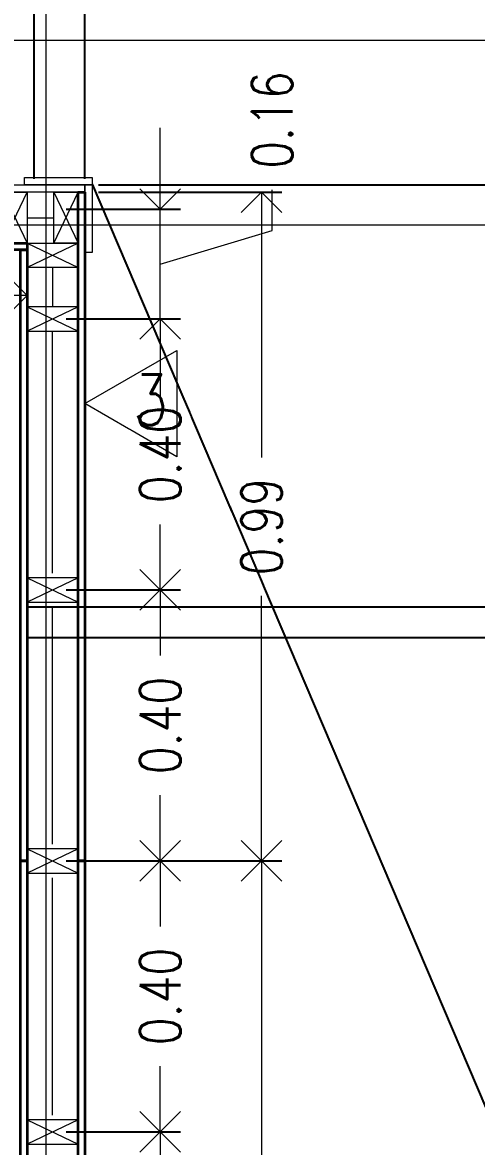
# Model space of a CAD drawing. Header units: metres. Extents: x -2 to 612, y -64 to 156.
# Drawn here: x 473.159 to 473.828, y 48.84 to 50.499 of the extents above; entities that cross this region are included whole.
import ezdxf

# ---------------------------------------------------------------- set-up
doc = ezdxf.new("R2010")
doc.units = ezdxf.units.M
doc.header["$LTSCALE"] = 5
doc.header["$MEASUREMENT"] = 0
doc.layers.get('0').update_dxf_attribs({"color": 30})
doc.layers.get('DEFPOINTS').update_dxf_attribs({"color": 210})
for name, color, linetype, lineweight in [('A-ANNO-DIMS', 3, 'Continuous', 18), ('A-ANNO-SYMB', 3, 'Continuous', 18), ('A-ANNO-TEXT', 3, 'Continuous', 18), ('A-DETL-MBND', 3, 'Continuous', 18), ('A-ELEV-IDEN', 3, 'Continuous', 18), ('A-ELEV-MBE2', 4, 'Continuous', 25), ('A-SECT-MCUT', 7, 'Continuous', 35), ('A-WALL-PATT', 8, 'Continuous', 18), ('A-WALL-STUD', 3, 'Continuous', 18)]:
    doc.layers.add(name, color=color, linetype=linetype, lineweight=lineweight)
doc.styles.add('E-ROMANS', font='romans.shx', dxfattribs={"width": 0.8})
doc.dimstyles.new('E-0050_ARW_12', dxfattribs={"dimscale": 0.001, "dimtxt": 60, "dimasz": 60, "dimexe": 30, "dimexo": 20, "dimgap": 30, "dimtad": 0, "dimzin": 0, "dimdsep": 46, "dimtxsty": 'E-ROMANS', "dimblk": 'OPEN90', "dimcen": 30, "dimclrd": 256, "dimclre": 256, "dimclrt": 256, "dimadec": 0, "dimazin": 0, "dimtfac": 1, "dimtmove": 1, "dimatfit": 3, "dimldrblk": 'OPEN90', "dimfxl": 1, "dimtfill": 1, "dimtolj": 1, "dimtzin": 0, "dimlwd": -1, "dimarcsym": 0})

# ---------------------------------------------------------------- blocks, each defined once
blk = doc.blocks.new('_Open90')
at = {"color": 0, "linetype": 'ByBlock', "lineweight": -2}
for p, q in [((-0.5, 0.5), (0, 0)), ((0, 0), (-1, 0)), ((0, 0), (-0.5, -0.5))]:
    blk.add_line(p, q, dxfattribs=at)
blk = doc.blocks.new('*D726')
at = {"layer": 'A-ANNO-DIMS', "lineweight": -2, "transparency": 16777216}
for p, q in [((473.2231, 48.8615), (473.3919, 48.8615)), ((473.2231, 48.4615), (473.3919, 48.4615))]:
    blk.add_line(p, q, dxfattribs=at)
at = {"layer": 'A-ANNO-DIMS', "transparency": 16777216}
for p, q in [((473.3619, 48.8015), (473.3619, 48.7647)), ((473.3619, 48.5215), (473.3619, 48.5584))]:
    blk.add_line(p, q, dxfattribs=at)
at = {"layer": 'DEFPOINTS', "color": 0, "transparency": 16777216}
for p in [(473.2031, 48.8615), (473.3619, 48.8615), (473.2031, 48.4615)]:
    blk.add_point(p, dxfattribs=at)
at = {"layer": 'A-ANNO-DIMS', "transparency": 16777216, "xscale": 0.06, "yscale": 0.06, "zscale": 0.06}
for p, rotation in [((473.3619, 48.8615), 90), ((473.3619, 48.4615), 270)]:
    blk.add_blockref('_Open90', p, dxfattribs=dict(at, rotation=rotation))
at = {"layer": 'A-ANNO-DIMS', "transparency": 16777216, "insert": (473.3619, 48.6615), "char_height": 0.06, "attachment_point": 5, "rotation": 90, "style": 'E-ROMANS', "bg_fill": 3, "box_fill_scale": 1.25, "bg_fill_color": 256, "bg_fill_true_color": 13158600, "bg_fill_transparency": 0}
blk.add_mtext('\\A1;0.40', dxfattribs=at)
blk = doc.blocks.new('*D727')
at = {"layer": 'A-ANNO-DIMS', "lineweight": -2, "transparency": 16777216}
for p, q in [((473.2231, 49.2615), (473.3919, 49.2615)), ((473.2231, 48.8615), (473.3919, 48.8615))]:
    blk.add_line(p, q, dxfattribs=at)
at = {"layer": 'A-ANNO-DIMS', "transparency": 16777216}
for p, q in [((473.3619, 49.2015), (473.3619, 49.1647)), ((473.3619, 48.9215), (473.3619, 48.9584))]:
    blk.add_line(p, q, dxfattribs=at)
at = {"layer": 'DEFPOINTS', "color": 0, "transparency": 16777216}
for p in [(473.2031, 49.2615), (473.3619, 49.2615), (473.2031, 48.8615)]:
    blk.add_point(p, dxfattribs=at)
at = {"layer": 'A-ANNO-DIMS', "transparency": 16777216, "xscale": 0.06, "yscale": 0.06, "zscale": 0.06}
for p, rotation in [((473.3619, 49.2615), 90), ((473.3619, 48.8615), 270)]:
    blk.add_blockref('_Open90', p, dxfattribs=dict(at, rotation=rotation))
at = {"layer": 'A-ANNO-DIMS', "transparency": 16777216, "insert": (473.3619, 49.0615), "char_height": 0.06, "attachment_point": 5, "rotation": 90, "style": 'E-ROMANS', "bg_fill": 3, "box_fill_scale": 1.25, "bg_fill_color": 256, "bg_fill_true_color": 13158600, "bg_fill_transparency": 0}
blk.add_mtext('\\A1;0.40', dxfattribs=at)
blk = doc.blocks.new('*D728')
at = {"layer": 'A-ANNO-DIMS', "lineweight": -2, "transparency": 16777216}
for p, q in [((473.2231, 49.6615), (473.3919, 49.6615)), ((473.2231, 49.2615), (473.3919, 49.2615))]:
    blk.add_line(p, q, dxfattribs=at)
at = {"layer": 'A-ANNO-DIMS', "transparency": 16777216}
for p, q in [((473.3619, 49.6015), (473.3619, 49.5647)), ((473.3619, 49.3215), (473.3619, 49.3584))]:
    blk.add_line(p, q, dxfattribs=at)
at = {"layer": 'DEFPOINTS', "color": 0, "transparency": 16777216}
for p in [(473.2031, 49.6615), (473.3619, 49.6615), (473.2031, 49.2615)]:
    blk.add_point(p, dxfattribs=at)
at = {"layer": 'A-ANNO-DIMS', "transparency": 16777216, "xscale": 0.06, "yscale": 0.06, "zscale": 0.06}
for p, rotation in [((473.3619, 49.6615), 90), ((473.3619, 49.2615), 270)]:
    blk.add_blockref('_Open90', p, dxfattribs=dict(at, rotation=rotation))
at = {"layer": 'A-ANNO-DIMS', "transparency": 16777216, "insert": (473.3619, 49.4615), "char_height": 0.06, "attachment_point": 5, "rotation": 90, "style": 'E-ROMANS', "bg_fill": 3, "box_fill_scale": 1.25, "bg_fill_color": 256, "bg_fill_true_color": 13158600, "bg_fill_transparency": 0}
blk.add_mtext('\\A1;0.40', dxfattribs=at)
blk = doc.blocks.new('*D729')
at = {"layer": 'A-ANNO-DIMS', "lineweight": -2, "transparency": 16777216}
for p, q in [((473.2231, 50.0615), (473.3919, 50.0615)), ((473.2231, 49.6615), (473.3919, 49.6615))]:
    blk.add_line(p, q, dxfattribs=at)
at = {"layer": 'A-ANNO-DIMS', "transparency": 16777216}
for p, q in [((473.3619, 50.0015), (473.3619, 49.9647)), ((473.3619, 49.7215), (473.3619, 49.7584))]:
    blk.add_line(p, q, dxfattribs=at)
at = {"layer": 'DEFPOINTS', "color": 0, "transparency": 16777216}
for p in [(473.2031, 50.0615), (473.3619, 50.0615), (473.2031, 49.6615)]:
    blk.add_point(p, dxfattribs=at)
at = {"layer": 'A-ANNO-DIMS', "transparency": 16777216, "xscale": 0.06, "yscale": 0.06, "zscale": 0.06}
for p, rotation in [((473.3619, 50.0615), 90), ((473.3619, 49.6615), 270)]:
    blk.add_blockref('_Open90', p, dxfattribs=dict(at, rotation=rotation))
at = {"layer": 'A-ANNO-DIMS', "transparency": 16777216, "insert": (473.3619, 49.8615), "char_height": 0.06, "attachment_point": 5, "rotation": 90, "style": 'E-ROMANS', "bg_fill": 3, "box_fill_scale": 1.25, "bg_fill_color": 256, "bg_fill_true_color": 13158600, "bg_fill_transparency": 0}
blk.add_mtext('\\A1;0.40', dxfattribs=at)
blk = doc.blocks.new('*D730')
at = {"layer": 'A-ANNO-DIMS', "transparency": 16777216}
for p, q in [((473.3619, 50.2835), (473.3619, 50.3435)), ((473.5269, 50.192), (473.5269, 50.252)), ((473.3619, 50.0615), (473.3619, 50.2235)), ((473.3619, 50.0615), (473.3619, 50.2235)), ((473.3619, 50.1425), (473.5269, 50.192)), ((473.3619, 50.0015), (473.3619, 49.9415))]:
    blk.add_line(p, q, dxfattribs=at)
at = {"layer": 'A-ANNO-DIMS', "lineweight": -2, "transparency": 16777216}
for p, q in [((473.2231, 50.2235), (473.3919, 50.2235)), ((473.2231, 50.0615), (473.3919, 50.0615))]:
    blk.add_line(p, q, dxfattribs=at)
at = {"layer": 'DEFPOINTS', "color": 0, "transparency": 16777216}
for p in [(473.2031, 50.2235), (473.3619, 50.2235), (473.2031, 50.0615)]:
    blk.add_point(p, dxfattribs=at)
at = {"layer": 'A-ANNO-DIMS', "transparency": 16777216, "xscale": 0.06, "yscale": 0.06, "zscale": 0.06}
for p, rotation in [((473.3619, 50.2235), 270), ((473.3619, 50.0615), 90)]:
    blk.add_blockref('_Open90', p, dxfattribs=dict(at, rotation=rotation))
at = {"layer": 'A-ANNO-DIMS', "transparency": 16777216, "insert": (473.5269, 50.3552), "char_height": 0.06, "attachment_point": 5, "rotation": 90, "style": 'E-ROMANS', "bg_fill": 3, "box_fill_scale": 1.25, "bg_fill_color": 256, "bg_fill_true_color": 13158600, "bg_fill_transparency": 0}
blk.add_mtext('\\A1;0.16', dxfattribs=at)
blk = doc.blocks.new('*D1298')
at = {"layer": 'A-ANNO-DIMS', "lineweight": -2, "transparency": 16777216}
for p, q in [((473.2706, 49.2615), (473.5414, 49.2615)), ((473.2706, 48.0615), (473.5414, 48.0615))]:
    blk.add_line(p, q, dxfattribs=at)
at = {"layer": 'A-ANNO-DIMS', "transparency": 16777216}
for p, q in [((473.5114, 49.2015), (473.5114, 48.7613)), ((473.5114, 48.1215), (473.5114, 48.5618))]:
    blk.add_line(p, q, dxfattribs=at)
at = {"layer": 'DEFPOINTS', "color": 0, "transparency": 16777216}
for p in [(473.2506, 49.2615), (473.5114, 49.2615), (473.2506, 48.0615)]:
    blk.add_point(p, dxfattribs=at)
at = {"layer": 'A-ANNO-DIMS', "transparency": 16777216, "xscale": 0.06, "yscale": 0.06, "zscale": 0.06}
for p, rotation in [((473.5114, 49.2615), 90), ((473.5114, 48.0615), 270)]:
    blk.add_blockref('_Open90', p, dxfattribs=dict(at, rotation=rotation))
at = {"layer": 'A-ANNO-DIMS', "transparency": 16777216, "insert": (473.5114, 48.6615), "char_height": 0.06, "attachment_point": 5, "rotation": 90, "style": 'E-ROMANS', "bg_fill": 3, "box_fill_scale": 1.25, "bg_fill_color": 256, "bg_fill_true_color": 13158600, "bg_fill_transparency": 0}
blk.add_mtext('\\A1;1.20', dxfattribs=at)
blk = doc.blocks.new('*D1299')
at = {"layer": 'A-ANNO-DIMS', "lineweight": -2, "transparency": 16777216}
for p, q in [((473.2706, 50.2485), (473.5414, 50.2485)), ((473.2706, 49.2615), (473.5414, 49.2615))]:
    blk.add_line(p, q, dxfattribs=at)
at = {"layer": 'A-ANNO-DIMS', "transparency": 16777216}
for p, q in [((473.5114, 50.1885), (473.5114, 49.857)), ((473.5114, 49.3215), (473.5114, 49.653))]:
    blk.add_line(p, q, dxfattribs=at)
at = {"layer": 'DEFPOINTS', "color": 0, "transparency": 16777216}
for p in [(473.2506, 50.2485), (473.5114, 50.2485), (473.2506, 49.2615)]:
    blk.add_point(p, dxfattribs=at)
at = {"layer": 'A-ANNO-DIMS', "transparency": 16777216, "xscale": 0.06, "yscale": 0.06, "zscale": 0.06}
for p, rotation in [((473.5114, 50.2485), 90), ((473.5114, 49.2615), 270)]:
    blk.add_blockref('_Open90', p, dxfattribs=dict(at, rotation=rotation))
at = {"layer": 'A-ANNO-DIMS', "transparency": 16777216, "insert": (473.5114, 49.755), "char_height": 0.06, "attachment_point": 5, "rotation": 90, "style": 'E-ROMANS', "bg_fill": 3, "box_fill_scale": 1.25, "bg_fill_color": 256, "bg_fill_true_color": 13158600, "bg_fill_transparency": 0}
blk.add_mtext('\\A1;0.99', dxfattribs=at)
blk = doc.blocks.new('*D751')
at = {"layer": 'A-ANNO-DIMS', "lineweight": -2, "transparency": 16777216}
for p, q in [((472.1926, 50.1314), (472.1926, 50.0662)), ((473.1655, 50.1314), (473.1655, 50.0662))]:
    blk.add_line(p, q, dxfattribs=at)
at = {"layer": 'A-ANNO-DIMS', "transparency": 16777216}
for p, q in [((472.2526, 50.0962), (472.5759, 50.0962)), ((473.1055, 50.0962), (472.7822, 50.0962))]:
    blk.add_line(p, q, dxfattribs=at)
at = {"layer": 'DEFPOINTS', "color": 0, "transparency": 16777216}
for p in [(472.1926, 50.1514), (473.1655, 50.1514), (473.1655, 50.0962)]:
    blk.add_point(p, dxfattribs=at)
at = {"layer": 'A-ANNO-DIMS', "transparency": 16777216, "xscale": 0.06, "yscale": 0.06, "zscale": 0.06, "rotation": 180}
blk.add_blockref('_Open90', (472.1926, 50.0962), dxfattribs=at)
at = {"layer": 'A-ANNO-DIMS', "transparency": 16777216, "xscale": 0.06, "yscale": 0.06, "zscale": 0.06}
blk.add_blockref('_Open90', (473.1655, 50.0962), dxfattribs=at)
at = {"layer": 'A-ANNO-DIMS', "transparency": 16777216, "insert": (472.6791, 50.0962), "char_height": 0.06, "attachment_point": 5, "style": 'E-ROMANS', "bg_fill": 3, "box_fill_scale": 1.25, "bg_fill_color": 256, "bg_fill_true_color": 13158600, "bg_fill_transparency": 0}
blk.add_mtext('\\A1;0.97', dxfattribs=at)
blk = doc.blocks.new('*D752')
at = {"layer": 'A-ANNO-DIMS', "lineweight": -2, "transparency": 16777216}
for p, q in [((472.1926, 50.2695), (472.1926, 51.1479)), ((473.2506, 50.2695), (473.2506, 51.1479))]:
    blk.add_line(p, q, dxfattribs=at)
at = {"layer": 'A-ANNO-DIMS', "transparency": 16777216}
for p, q in [((472.2526, 51.1179), (472.6219, 51.1179)), ((473.1906, 51.1179), (472.8213, 51.1179))]:
    blk.add_line(p, q, dxfattribs=at)
at = {"layer": 'DEFPOINTS', "color": 0, "transparency": 16777216}
for p in [(473.2506, 51.1179), (472.1926, 50.2495), (473.2506, 50.2495)]:
    blk.add_point(p, dxfattribs=at)
at = {"layer": 'A-ANNO-DIMS', "transparency": 16777216, "xscale": 0.06, "yscale": 0.06, "zscale": 0.06, "rotation": 180}
blk.add_blockref('_Open90', (472.1926, 51.1179), dxfattribs=at)
at = {"layer": 'A-ANNO-DIMS', "transparency": 16777216, "xscale": 0.06, "yscale": 0.06, "zscale": 0.06}
blk.add_blockref('_Open90', (473.2506, 51.1179), dxfattribs=at)
at = {"layer": 'A-ANNO-DIMS', "transparency": 16777216, "insert": (472.7216, 51.1179), "char_height": 0.06, "attachment_point": 5, "style": 'E-ROMANS', "bg_fill": 3, "box_fill_scale": 1.25, "bg_fill_color": 256, "bg_fill_true_color": 13158600, "bg_fill_transparency": 0}
blk.add_mtext('\\A1;1.06', dxfattribs=at)
blk = doc.blocks.new('*D1290')
at = {"layer": 'A-ANNO-DIMS', "lineweight": -2, "transparency": 16777216}
for p, q in [((473.2706, 50.2595), (473.9639, 50.2595)), ((473.2706, 43.2405), (473.9639, 43.2405))]:
    blk.add_line(p, q, dxfattribs=at)
at = {"layer": 'A-ANNO-DIMS', "transparency": 16777216}
for p, q in [((473.9339, 50.1995), (473.9339, 46.8532)), ((473.9339, 43.3005), (473.9339, 46.6469))]:
    blk.add_line(p, q, dxfattribs=at)
at = {"layer": 'DEFPOINTS', "color": 0, "transparency": 16777216}
for p in [(473.2506, 50.2595), (473.2506, 43.2405), (473.9339, 43.2405)]:
    blk.add_point(p, dxfattribs=at)
at = {"layer": 'A-ANNO-DIMS', "transparency": 16777216, "xscale": 0.06, "yscale": 0.06, "zscale": 0.06}
for p, rotation in [((473.9339, 50.2595), 90), ((473.9339, 43.2405), 270)]:
    blk.add_blockref('_Open90', p, dxfattribs=dict(at, rotation=rotation))
at = {"layer": 'A-ANNO-DIMS', "transparency": 16777216, "insert": (473.9339, 46.75), "char_height": 0.06, "attachment_point": 5, "rotation": 90, "style": 'E-ROMANS', "bg_fill": 3, "box_fill_scale": 1.25, "bg_fill_color": 256, "bg_fill_true_color": 13158600, "bg_fill_transparency": 0}
blk.add_mtext('\\A1;7.02', dxfattribs=at)
blk = doc.blocks.new('*D694')
at = {"layer": 'A-ANNO-DIMS', "lineweight": -2, "transparency": 16777216}
for p, q in [((472.7756, 50.231), (472.7756, 51.0123)), ((473.1756, 50.2685), (473.1756, 51.0123))]:
    blk.add_line(p, q, dxfattribs=at)
at = {"layer": 'A-ANNO-DIMS', "transparency": 16777216}
for p, q in [((472.8356, 50.9823), (472.8725, 50.9823)), ((473.1156, 50.9823), (473.0787, 50.9823))]:
    blk.add_line(p, q, dxfattribs=at)
at = {"layer": 'DEFPOINTS', "color": 0, "transparency": 16777216}
for p in [(473.1756, 50.9823), (473.1756, 50.2485), (472.7756, 50.211)]:
    blk.add_point(p, dxfattribs=at)
at = {"layer": 'A-ANNO-DIMS', "transparency": 16777216, "xscale": 0.06, "yscale": 0.06, "zscale": 0.06, "rotation": 180}
blk.add_blockref('_Open90', (472.7756, 50.9823), dxfattribs=at)
at = {"layer": 'A-ANNO-DIMS', "transparency": 16777216, "xscale": 0.06, "yscale": 0.06, "zscale": 0.06}
blk.add_blockref('_Open90', (473.1756, 50.9823), dxfattribs=at)
at = {"layer": 'A-ANNO-DIMS', "transparency": 16777216, "insert": (472.9756, 50.9823), "char_height": 0.06, "attachment_point": 5, "style": 'E-ROMANS', "bg_fill": 3, "box_fill_scale": 1.25, "bg_fill_color": 256, "bg_fill_true_color": 13158600, "bg_fill_transparency": 0}
blk.add_mtext('\\A1;0.40', dxfattribs=at)
blk = doc.blocks.new('*D896')
at = {"layer": 'A-ANNO-DIMS', "transparency": 16777216}
for p, q in [((473.3619, 50.2835), (473.3619, 50.3435)), ((473.5269, 50.192), (473.5269, 50.252)), ((473.3619, 50.0615), (473.3619, 50.2235)), ((473.3619, 50.0615), (473.3619, 50.2235)), ((473.3619, 50.1425), (473.5269, 50.192)), ((473.3619, 50.0015), (473.3619, 49.9415))]:
    blk.add_line(p, q, dxfattribs=at)
at = {"layer": 'A-ANNO-DIMS', "lineweight": -2, "transparency": 16777216}
for p, q in [((473.2231, 50.2235), (473.3919, 50.2235)), ((473.2231, 50.0615), (473.3919, 50.0615))]:
    blk.add_line(p, q, dxfattribs=at)
at = {"layer": 'DEFPOINTS', "color": 0, "transparency": 16777216}
for p in [(473.2031, 50.2235), (473.3619, 50.2235), (473.2031, 50.0615)]:
    blk.add_point(p, dxfattribs=at)
at = {"layer": 'A-ANNO-DIMS', "transparency": 16777216, "xscale": 0.06, "yscale": 0.06, "zscale": 0.06}
for p, rotation in [((473.3619, 50.2235), 270), ((473.3619, 50.0615), 90)]:
    blk.add_blockref('_Open90', p, dxfattribs=dict(at, rotation=rotation))
at = {"layer": 'A-ANNO-DIMS', "transparency": 16777216, "insert": (473.5269, 50.3552), "char_height": 0.06, "attachment_point": 5, "rotation": 90, "style": 'E-ROMANS', "bg_fill": 3, "box_fill_scale": 1.25, "bg_fill_color": 256, "bg_fill_true_color": 13158600, "bg_fill_transparency": 0}
blk.add_mtext('\\A1;0.16', dxfattribs=at)
blk = doc.blocks.new('*D1422')
at = {"layer": 'A-ANNO-DIMS', "lineweight": -2, "transparency": 16777216}
for p, q in [((473.2506, 50.2685), (473.2506, 51.1479)), ((476.2416, 50.4925), (476.2416, 51.1479))]:
    blk.add_line(p, q, dxfattribs=at)
at = {"layer": 'A-ANNO-DIMS', "transparency": 16777216}
for p, q in [((473.3106, 51.1179), (474.6441, 51.1179)), ((476.1816, 51.1179), (474.8481, 51.1179))]:
    blk.add_line(p, q, dxfattribs=at)
at = {"layer": 'DEFPOINTS', "color": 0, "transparency": 16777216}
for p in [(476.2416, 51.1179), (476.2416, 50.4725), (473.2506, 50.2485)]:
    blk.add_point(p, dxfattribs=at)
at = {"layer": 'A-ANNO-DIMS', "transparency": 16777216, "xscale": 0.06, "yscale": 0.06, "zscale": 0.06, "rotation": 180}
blk.add_blockref('_Open90', (473.2506, 51.1179), dxfattribs=at)
at = {"layer": 'A-ANNO-DIMS', "transparency": 16777216, "xscale": 0.06, "yscale": 0.06, "zscale": 0.06}
blk.add_blockref('_Open90', (476.2416, 51.1179), dxfattribs=at)
at = {"layer": 'A-ANNO-DIMS', "transparency": 16777216, "insert": (474.7461, 51.1179), "char_height": 0.06, "attachment_point": 5, "style": 'E-ROMANS', "bg_fill": 3, "box_fill_scale": 1.25, "bg_fill_color": 256, "bg_fill_true_color": 13158600, "bg_fill_transparency": 0}
blk.add_mtext('\\A1;2.99', dxfattribs=at)

msp = doc.modelspace()

# ---------------------------------------------------------------- linework, layer by layer
at = {"layer": 'A-ANNO-SYMB'}
msp.add_line((478.32254, 50.20004), (455.48822, 50.20004), dxfattribs=at)
at = {"layer": 'A-DETL-MBND'}
for points in [[(473.25061, 50.25954), (473.25061, 50.24854), (472.19262, 50.24854), (472.19262, 50.25954)], [(473.26161, 50.27054), (473.26161, 50.25954), (473.16161, 50.25954), (473.16161, 50.27054)], [(473.26161, 50.15954), (473.25061, 50.15954), (473.25061, 50.25954), (473.26161, 50.25954)]]:
    msp.add_lwpolyline(points, close=True, dxfattribs=at)
at = {"layer": 'A-ELEV-IDEN'}
msp.add_line((476.24164, 50.47252), (470.14561, 50.47252), dxfattribs=at)
at = {"layer": 'A-SECT-MCUT'}
for points in [[(473.25061, 50.24854), (473.25059, 49.26154), (473.24059, 49.26154), (473.24061, 50.24854)], [(472.19262, 50.17354), (473.16561, 50.17354), (473.16561, 50.16354), (472.19262, 50.16354)], [(473.16561, 50.16354), (473.16561, 49.26154), (473.15561, 49.26154), (473.15561, 50.16354)], [(473.16561, 49.26154), (473.1656, 48.06154), (473.1556, 48.06154), (473.15561, 49.26154)], [(473.2506, 49.26154), (473.2506, 48.06154), (473.2406, 48.06154), (473.2406, 49.26154)]]:
    msp.add_lwpolyline(points, close=True, dxfattribs=at)

# ---------------------------------------------------------------- next in the draw order: dimensions: what is measured, and where the dimension line sits
at = {"layer": 'A-ANNO-DIMS'}
dim = msp.add_linear_dim(base=(473.16551, 50.09615), p1=(472.19262, 50.15143), p2=(473.16551, 50.15143), dimstyle='E-0050_ARW_12', dxfattribs=at)
dim.commit()
dim.dimension.update_dxf_attribs({"geometry": '*D751', "text_midpoint": (472.67907, 50.09615)})
dim = msp.add_linear_dim(base=(473.36191, 48.86154), p1=(473.20311, 48.46154), p2=(473.20311, 48.86154), angle=90, dimstyle='E-0050_ARW_12', dxfattribs=at)
dim.commit()
dim.dimension.update_dxf_attribs({"geometry": '*D726', "text_midpoint": (473.36191, 48.66154)})

# ---------------------------------------------------------------- next in the draw order: dimensions: what is measured, and where the dimension line sits
dim = msp.add_linear_dim(base=(473.36191, 49.26155), p1=(473.20311, 48.86154), p2=(473.20311, 49.26155), angle=90, dimstyle='E-0050_ARW_12', dxfattribs=at)
dim.commit()
dim.dimension.update_dxf_attribs({"geometry": '*D727', "text_midpoint": (473.36191, 49.06154)})

# ---------------------------------------------------------------- next in the draw order: linework, layer by layer
at = {"layer": 'A-WALL-PATT', "ltscale": 0.1}
msp.add_line((473.20311, 48.88654), (473.20311, 49.23654), dxfattribs=at)
at = {"layer": 'A-WALL-STUD'}
for p, q in [((473.24059, 48.87954), (473.16559, 48.84354)), ((473.16559, 48.87954), (473.24059, 48.84354))]:
    msp.add_line(p, q, dxfattribs=at)
msp.add_lwpolyline([(473.24059, 48.87954), (473.16559, 48.87954), (473.16559, 48.84354), (473.24059, 48.84354)], close=True, dxfattribs=at)

# ---------------------------------------------------------------- next in the draw order: dimensions: what is measured, and where the dimension line sits
at = {"layer": 'A-ANNO-DIMS'}
dim = msp.add_linear_dim(base=(473.36191, 49.66154), p1=(473.20311, 49.26155), p2=(473.20311, 49.66154), angle=90, dimstyle='E-0050_ARW_12', dxfattribs=at)
dim.commit()
dim.dimension.update_dxf_attribs({"geometry": '*D728', "text_midpoint": (473.36191, 49.46154)})

# ---------------------------------------------------------------- next in the draw order: linework, layer by layer
at = {"layer": 'A-WALL-PATT', "ltscale": 0.1}
msp.add_line((473.20311, 49.28654), (473.20311, 49.63654), dxfattribs=at)
at = {"layer": 'A-WALL-STUD'}
for p, q in [((473.24058, 49.27954), (473.16558, 49.24354)), ((473.16558, 49.27954), (473.24058, 49.24354))]:
    msp.add_line(p, q, dxfattribs=at)
msp.add_lwpolyline([(473.24058, 49.27954), (473.16558, 49.27954), (473.16558, 49.24354), (473.24058, 49.24354)], close=True, dxfattribs=at)

# ---------------------------------------------------------------- next in the draw order: dimensions: what is measured, and where the dimension line sits
at = {"layer": 'A-ANNO-DIMS'}
for base, p1, p2, picture, middle in [((473.36191, 50.06154), (473.20311, 49.66154), (473.20309, 50.06154), '*D729', (473.36191, 49.86154)), ((473.51144, 49.26154), (473.2506, 48.06154), (473.2506, 49.26154), '*D1298', (473.51144, 48.66154))]:
    dim = msp.add_linear_dim(base=base, p1=p1, p2=p2, angle=90, dimstyle='E-0050_ARW_12', dxfattribs=at)
    dim.commit()
    dim.dimension.update_dxf_attribs({"geometry": picture, "text_midpoint": middle})

# ---------------------------------------------------------------- next in the draw order: linework, layer by layer
at = {"layer": 'A-WALL-STUD'}
for p, q in [((473.24059, 49.67954), (473.16559, 49.64354)), ((473.16559, 49.67954), (473.24059, 49.64354)), ((473.24059, 49.67954), (473.16559, 49.64354)), ((473.16559, 49.67954), (473.24059, 49.64354))]:
    msp.add_line(p, q, dxfattribs=at)
msp.add_lwpolyline([(473.24059, 49.67954), (473.16559, 49.67954), (473.16559, 49.64354), (473.24059, 49.64354)], close=True, dxfattribs=at)
msp.add_lwpolyline([(473.24059, 49.67954), (473.16559, 49.67954), (473.16559, 49.64354), (473.24059, 49.64354)], close=True, dxfattribs=at)

# ---------------------------------------------------------------- next in the draw order: dimensions: what is measured, and where the dimension line sits
at = {"layer": 'A-ANNO-DIMS'}
dim = msp.add_linear_dim(base=(473.36191, 50.22354), p1=(473.20309, 50.06154), p2=(473.20311, 50.22354), angle=90, dimstyle='E-0050_ARW_12', dxfattribs=at)
dim.commit()
dim.dimension.update_dxf_attribs({"geometry": '*D730', "text_midpoint": (473.52691, 50.28204)})

# ---------------------------------------------------------------- next in the draw order: dimensions: what is measured, and where the dimension line sits
dim = msp.add_linear_dim(base=(473.51144, 50.24854), p1=(473.2506, 49.26154), p2=(473.25061, 50.24854), angle=90, dimstyle='E-0050_ARW_12', dxfattribs=at)
dim.commit()
dim.dimension.update_dxf_attribs({"geometry": '*D1299', "text_midpoint": (473.51144, 49.75504)})

# ---------------------------------------------------------------- next in the draw order: dimensions: what is measured, and where the dimension line sits
dim = msp.add_linear_dim(base=(473.25061, 51.1179), p1=(472.19262, 50.24954), p2=(473.25061, 50.24953), dimstyle='E-0050_ARW_12', dxfattribs=at)
dim.commit()
dim.dimension.update_dxf_attribs({"geometry": '*D752', "text_midpoint": (472.72161, 51.1179)})

# ---------------------------------------------------------------- next in the draw order: linework, layer by layer
at = {"layer": 'A-ANNO-SYMB'}
msp.add_line((473.19311, 52.35043), (473.19311, 41.94592), dxfattribs=at)
at = {"layer": 'A-ELEV-IDEN'}
msp.add_line((476.22861, 50.47252), (470.14561, 50.47253), dxfattribs=at)

# ---------------------------------------------------------------- next in the draw order: dimensions: what is measured, and where the dimension line sits
at = {"layer": 'A-ANNO-DIMS'}
dim = msp.add_linear_dim(base=(473.93391, 43.24054), p1=(473.25061, 50.25954), p2=(473.25061, 43.24054), angle=90, dimstyle='E-0050_ARW_12', dxfattribs=at)
dim.commit()
dim.dimension.update_dxf_attribs({"geometry": '*D1290', "text_midpoint": (473.93391, 46.75004)})

# ---------------------------------------------------------------- next in the draw order: linework, layer by layer
at = {"layer": 'A-ANNO-TEXT'}
msp.add_lwpolyline([(473.25059, 49.93663), (473.38645, 50.01507), (473.38645, 49.85819)], close=True, dxfattribs=at)
at = {"layer": 'A-ELEV-MBE2', "ltscale": 7}
msp.add_line((473.26161, 50.26054), (476.24061, 43.26153), dxfattribs=at)
at = {"layer": 'A-ELEV-MBE2'}
for p, q in [((473.16561, 49.63653), (476.33962, 49.63653)), ((473.16561, 49.59153), (476.33962, 49.59153))]:
    msp.add_line(p, q, dxfattribs=at)

# ---------------------------------------------------------------- next in the draw order: texts
at = {"layer": 'A-ANNO-TEXT', "insert": (473.3475, 49.94228), "char_height": 0.075, "attachment_point": 5, "rotation": 359.99952, "style": 'E-ROMANS'}
msp.add_mtext('\\pi-0.45,l0.45,t0.45;3', dxfattribs=at)

# ---------------------------------------------------------------- next in the draw order: dimensions: what is measured, and where the dimension line sits
at = {"layer": 'A-ANNO-DIMS'}
dim = msp.add_linear_dim(base=(473.17561, 50.98234), p1=(472.77559, 50.21104), p2=(473.17561, 50.24854), dimstyle='E-0050_ARW_12', dxfattribs=at)
dim.commit()
dim.dimension.update_dxf_attribs({"geometry": '*D694', "text_midpoint": (472.9756, 50.98234)})

# ---------------------------------------------------------------- next in the draw order: linework, layer by layer
at = {"layer": 'A-WALL-STUD'}
for p, q in [((473.12961, 50.17354), (473.16561, 50.24854)), ((473.12961, 50.24854), (473.16561, 50.17354))]:
    msp.add_line(p, q, dxfattribs=at)
msp.add_lwpolyline([(473.12961, 50.17354), (473.12961, 50.24854), (473.16561, 50.24854), (473.16561, 50.17354)], close=True, dxfattribs=at)

# ---------------------------------------------------------------- next in the draw order: dimensions: what is measured, and where the dimension line sits
at = {"layer": 'A-ANNO-DIMS'}
dim = msp.add_linear_dim(base=(473.3619, 50.22354), p1=(473.20308, 50.06154), p2=(473.20309, 50.22354), angle=90, dimstyle='E-0050_ARW_12', dxfattribs=at)
dim.commit()
dim.dimension.update_dxf_attribs({"geometry": '*D896', "text_midpoint": (473.5269, 50.28204)})

# ---------------------------------------------------------------- next in the draw order: linework, layer by layer
at = {"layer": 'A-WALL-PATT', "ltscale": 0.1}
for p, q in [((473.16561, 50.21104), (473.20461, 50.21104)), ((473.20311, 50.13754), (473.20308, 50.07954)), ((473.20311, 49.68654), (473.20311, 50.04354))]:
    msp.add_line(p, q, dxfattribs=at)
at = {"layer": 'A-WALL-STUD'}
for p, q in [((473.20461, 50.17354), (473.24061, 50.24854)), ((473.20461, 50.24854), (473.24061, 50.17354)), ((473.16561, 50.17354), (473.24061, 50.13754)), ((473.24061, 50.17354), (473.16561, 50.13754)), ((473.24058, 50.07954), (473.16558, 50.04354)), ((473.16558, 50.07954), (473.24058, 50.04354))]:
    msp.add_line(p, q, dxfattribs=at)
for points in [[(473.20461, 50.17354), (473.20461, 50.24854), (473.24061, 50.24854), (473.24061, 50.17354)], [(473.16561, 50.17354), (473.24061, 50.17354), (473.24061, 50.13754), (473.16561, 50.13754)], [(473.24058, 50.07954), (473.16558, 50.07954), (473.16558, 50.04354), (473.24058, 50.04354)]]:
    msp.add_lwpolyline(points, close=True, dxfattribs=at)

# ---------------------------------------------------------------- next in the draw order: dimensions: what is measured, and where the dimension line sits
at = {"layer": 'A-ANNO-DIMS'}
dim = msp.add_linear_dim(base=(476.24164, 51.1179), p1=(473.25061, 50.24854), p2=(476.24164, 50.47252), dimstyle='E-0050_ARW_12', dxfattribs=at)
dim.commit()
dim.dimension.update_dxf_attribs({"geometry": '*D1422', "text_midpoint": (474.74612, 51.1179)})

doc.saveas('drawing.dxf')
